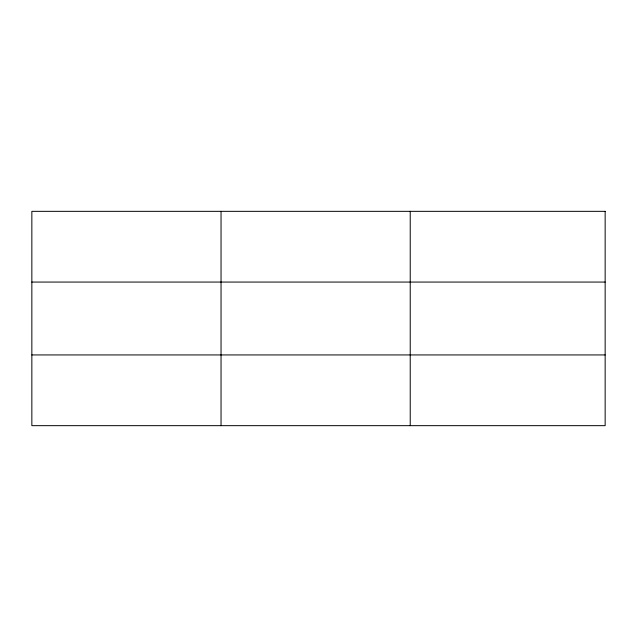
<?xml version="1.0" encoding="UTF-8"?>
<svg xmlns="http://www.w3.org/2000/svg" width="637" height="637" viewBox="0 0 637 637"><rect width="100%" height="100%" fill="white"/><g stroke="black" fill="none" stroke-linecap="round" stroke-linejoin="round"><path stroke-width="0.96" d="M221.039 211.341L221.039 425.659M410.228 211.341L410.228 425.659M31.85 282.064L605.15 282.064M31.85 354.936L605.15 354.936M605.15 211.341L605.15 425.659L31.85 425.659L31.85 211.341L605.15 211.341"/></g></svg>
